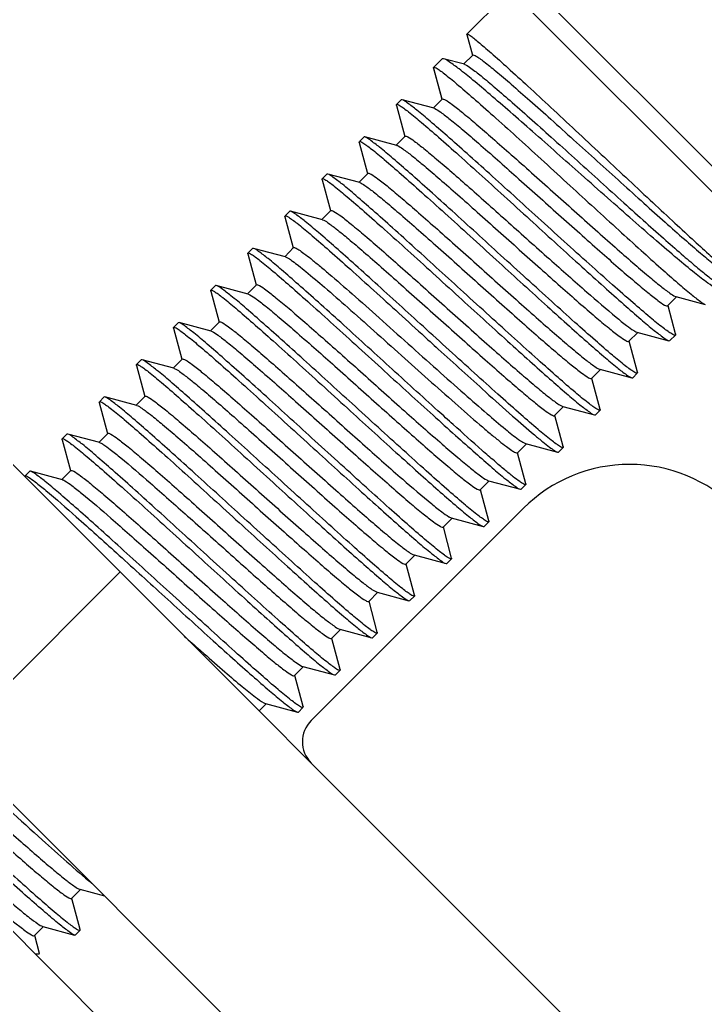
# Model space of a CAD drawing. Extents: x -1396510 to 1250330, y -1892470 to 1623980.
# Drawn here: x -1171435 to -1171326.3, y -50406.8 to -50250.5 of the extents above; entities that cross this region are included whole.
import ezdxf

# ---------------------------------------------------------------- set-up
doc = ezdxf.new("R2010")
doc.units = 0
doc.header["$LTSCALE"] = 1000
doc.header["$MEASUREMENT"] = 0

msp = doc.modelspace()

# ---------------------------------------------------------------- linework, layer by layer
at = {"linetype": 'Continuous'}
for p, q in [((-1171388.81, -50442.4), (-1172860.36, -48970.85)), ((-1171311.02, -50287.96), (-1171358.89, -50240.09)), ((-1171364.1, -50252.79), (-1171357.17, -50245.85)), ((-1171357.17, -50245.85), (-1171316.78, -50286.24)), ((-1171364.11, -50252.87), (-1171364.1, -50252.79)), ((-1171364.11, -50252.87), (-1171363.24, -50256.12)), ((-1171369.38, -50258.06), (-1171368.02, -50256.7)), ((-1171367.81, -50256.69), (-1171368.02, -50256.7)), ((-1171364.5, -50257.57), (-1171367.81, -50256.69)), ((-1171363.19, -50256.11), (-1171364.62, -50257.54)), ((-1171369.4, -50258.1), (-1171369.38, -50258.06)), ((-1171369.39, -50258.2), (-1171369.4, -50258.1)), ((-1171368.04, -50263.13), (-1171369.4, -50258.1)), ((-1171369.39, -50258.2), (-1171368.07, -50263.11)), ((-1171364.5, -50257.57), (-1171364.42, -50257.6)), ((-1171375.27, -50263.95), (-1171374.53, -50263.21)), ((-1171374.39, -50263.2), (-1171374.53, -50263.21)), ((-1171369.32, -50264.55), (-1171374.39, -50263.2)), ((-1171368.02, -50263.09), (-1171369.44, -50264.52)), ((-1171375.28, -50264.09), (-1171375.27, -50263.95)), ((-1171375.28, -50264.09), (-1171373.96, -50269)), ((-1171369.32, -50264.55), (-1171369.19, -50264.6)), ((-1171381.16, -50269.84), (-1171380.42, -50269.1)), ((-1171380.28, -50269.09), (-1171380.42, -50269.1)), ((-1171375.21, -50270.44), (-1171380.28, -50269.09)), ((-1171373.91, -50268.98), (-1171375.33, -50270.41)), ((-1171381.17, -50269.98), (-1171381.16, -50269.84)), ((-1171381.17, -50269.98), (-1171379.85, -50274.89)), ((-1171375.21, -50270.44), (-1171375.13, -50270.47)), ((-1171387.06, -50275.87), (-1171387.05, -50275.73)), ((-1171387.06, -50275.87), (-1171385.74, -50280.78)), ((-1171387.05, -50275.73), (-1171386.31, -50274.99)), ((-1171386.17, -50274.98), (-1171386.31, -50274.99)), ((-1171381.1, -50276.33), (-1171386.17, -50274.98)), ((-1171379.8, -50274.87), (-1171381.22, -50276.3)), ((-1171392.95, -50281.76), (-1171392.94, -50281.62)), ((-1171392.95, -50281.76), (-1171391.63, -50286.67)), ((-1171392.94, -50281.62), (-1171392.2, -50280.88)), ((-1171392.06, -50280.87), (-1171392.2, -50280.88)), ((-1171386.99, -50282.22), (-1171392.06, -50280.87)), ((-1171385.69, -50280.76), (-1171387.11, -50282.19)), ((-1171398.83, -50287.51), (-1171398.09, -50286.77)), ((-1171397.95, -50286.76), (-1171398.09, -50286.77)), ((-1171392.88, -50288.11), (-1171397.95, -50286.76)), ((-1171391.58, -50286.65), (-1171393, -50288.08)), ((-1171469.58, -50287.58), (-1171268.18, -50488.98)), ((-1171398.84, -50287.65), (-1171398.83, -50287.51)), ((-1171398.84, -50287.65), (-1171397.52, -50292.56)), ((-1171404.72, -50293.4), (-1171403.98, -50292.66)), ((-1171403.84, -50292.65), (-1171403.98, -50292.66)), ((-1171398.77, -50294), (-1171403.84, -50292.65)), ((-1171397.47, -50292.54), (-1171398.89, -50293.97)), ((-1171404.73, -50293.54), (-1171404.72, -50293.4)), ((-1171404.73, -50293.54), (-1171403.41, -50298.45)), ((-1171332.28, -50295.87), (-1171330.85, -50294.44)), ((-1171331.05, -50294.38), (-1171330.97, -50294.41)), ((-1171330.97, -50294.41), (-1171326.31, -50295.66)), ((-1171331.03, -50300.33), (-1171332.22, -50295.86)), ((-1171410.62, -50299.43), (-1171410.61, -50299.29)), ((-1171410.62, -50299.43), (-1171409.3, -50304.34)), ((-1171410.61, -50299.29), (-1171409.87, -50298.55)), ((-1171409.73, -50298.54), (-1171409.87, -50298.55)), ((-1171404.66, -50299.89), (-1171409.73, -50298.54)), ((-1171403.35, -50298.43), (-1171404.78, -50299.86)), ((-1171404.66, -50299.89), (-1171404.51, -50299.95)), ((-1171338.44, -50301.5), (-1171337.01, -50300.08)), ((-1171337.14, -50300.04), (-1171332.07, -50301.4)), ((-1171331.93, -50301.39), (-1171331.05, -50300.5)), ((-1171331.03, -50300.33), (-1171331.05, -50300.5)), ((-1171337.08, -50306.41), (-1171338.39, -50301.49)), ((-1171332.07, -50301.4), (-1171331.93, -50301.39)), ((-1171416.51, -50305.32), (-1171416.5, -50305.18)), ((-1171416.51, -50305.32), (-1171415.19, -50310.23)), ((-1171416.5, -50305.18), (-1171415.76, -50304.44)), ((-1171415.62, -50304.43), (-1171415.76, -50304.44)), ((-1171410.55, -50305.78), (-1171415.62, -50304.43)), ((-1171409.24, -50304.32), (-1171410.67, -50305.75)), ((-1171410.55, -50305.78), (-1171410.5, -50305.8)), ((-1171344.33, -50307.39), (-1171342.9, -50305.97)), ((-1171343.03, -50305.93), (-1171337.96, -50307.29)), ((-1171337.96, -50307.29), (-1171337.82, -50307.28)), ((-1171337.82, -50307.28), (-1171337.09, -50306.55)), ((-1171337.08, -50306.41), (-1171337.09, -50306.55)), ((-1171342.97, -50312.3), (-1171344.28, -50307.38)), ((-1171422.38, -50311.07), (-1171421.65, -50310.33)), ((-1171421.51, -50310.32), (-1171421.65, -50310.33)), ((-1171416.44, -50311.67), (-1171421.51, -50310.32)), ((-1171415.13, -50310.21), (-1171416.56, -50311.64)), ((-1171422.39, -50311.21), (-1171422.38, -50311.07)), ((-1171422.39, -50311.21), (-1171421.08, -50316.12)), ((-1171350.22, -50313.28), (-1171348.79, -50311.86)), ((-1171348.92, -50311.82), (-1171343.85, -50313.18)), ((-1171348.86, -50318.19), (-1171350.17, -50313.27)), ((-1171343.85, -50313.18), (-1171343.71, -50313.17)), ((-1171343.71, -50313.17), (-1171342.98, -50312.44)), ((-1171342.97, -50312.3), (-1171342.98, -50312.44)), ((-1171328.2, -50482.81), (-1171496.51, -50314.51)), ((-1171428.27, -50316.96), (-1171427.54, -50316.22)), ((-1171427.4, -50316.21), (-1171427.54, -50316.22)), ((-1171422.33, -50317.56), (-1171427.4, -50316.21)), ((-1171421.02, -50316.1), (-1171422.45, -50317.53)), ((-1171428.28, -50317.1), (-1171428.27, -50316.96)), ((-1171428.28, -50317.1), (-1171426.97, -50322.01)), ((-1171356.11, -50319.17), (-1171354.68, -50317.75)), ((-1171354.8, -50317.71), (-1171349.74, -50319.07)), ((-1171348.86, -50318.19), (-1171348.87, -50318.33)), ((-1171354.75, -50324.08), (-1171356.06, -50319.16)), ((-1171349.74, -50319.07), (-1171349.6, -50319.06)), ((-1171349.6, -50319.06), (-1171348.87, -50318.33)), ((-1171434.18, -50322.86), (-1171434.16, -50322.85)), ((-1171434.16, -50322.85), (-1171433.43, -50322.11)), ((-1171434.16, -50322.85), (-1171434.15, -50322.84)), ((-1171433.29, -50322.1), (-1171433.43, -50322.11)), ((-1171428.22, -50323.45), (-1171433.29, -50322.1)), ((-1171426.91, -50321.99), (-1171428.34, -50323.42)), ((-1171362, -50325.06), (-1171360.57, -50323.64)), ((-1171360.69, -50323.6), (-1171355.63, -50324.96)), ((-1171355.49, -50324.95), (-1171354.76, -50324.22)), ((-1171354.75, -50324.08), (-1171354.76, -50324.22)), ((-1171360.64, -50329.97), (-1171361.95, -50325.05)), ((-1171355.63, -50324.96), (-1171355.49, -50324.95)), ((-1171355.14, -50327.98), (-1171388.8, -50361.64)), ((-1171367.89, -50330.95), (-1171366.46, -50329.53)), ((-1171366.58, -50329.49), (-1171361.52, -50330.85)), ((-1171361.38, -50330.84), (-1171360.65, -50330.11)), ((-1171360.64, -50329.97), (-1171360.65, -50330.11)), ((-1171366.53, -50335.86), (-1171367.84, -50330.94)), ((-1171361.52, -50330.85), (-1171361.38, -50330.84)), ((-1171373.78, -50336.84), (-1171372.35, -50335.41)), ((-1171372.47, -50335.38), (-1171367.41, -50336.74)), ((-1171372.42, -50341.75), (-1171373.73, -50336.83)), ((-1171367.41, -50336.74), (-1171367.27, -50336.73)), ((-1171367.27, -50336.73), (-1171366.54, -50336)), ((-1171366.53, -50335.86), (-1171366.54, -50336)), ((-1171446.02, -50364.99), (-1171419.1, -50338.07)), ((-1171379.67, -50342.73), (-1171378.24, -50341.3)), ((-1171378.36, -50341.27), (-1171373.3, -50342.63)), ((-1171378.31, -50347.64), (-1171379.62, -50342.72)), ((-1171373.3, -50342.63), (-1171373.16, -50342.62)), ((-1171373.16, -50342.62), (-1171372.43, -50341.89)), ((-1171372.42, -50341.75), (-1171372.43, -50341.89)), ((-1171385.56, -50348.62), (-1171384.13, -50347.19)), ((-1171384.32, -50347.14), (-1171384.25, -50347.16)), ((-1171384.25, -50347.16), (-1171379.19, -50348.52)), ((-1171379.05, -50348.51), (-1171378.32, -50347.78)), ((-1171378.31, -50347.64), (-1171378.32, -50347.78)), ((-1171384.2, -50353.53), (-1171385.51, -50348.61)), ((-1171379.19, -50348.52), (-1171379.05, -50348.51)), ((-1171406.4, -50350.49), (-1171405.78, -50351.03)), ((-1171391.45, -50354.51), (-1171390.02, -50353.08)), ((-1171390.31, -50352.99), (-1171390.14, -50353.05)), ((-1171390.14, -50353.05), (-1171385.08, -50354.41)), ((-1171384.94, -50354.4), (-1171384.21, -50353.67)), ((-1171384.2, -50353.53), (-1171384.21, -50353.67)), ((-1171390.09, -50359.42), (-1171391.4, -50354.5)), ((-1171385.08, -50354.41), (-1171384.94, -50354.4)), ((-1171397.05, -50360.11), (-1171395.91, -50358.97)), ((-1171396.03, -50358.94), (-1171390.97, -50360.3)), ((-1171390.97, -50360.3), (-1171390.83, -50360.29)), ((-1171390.83, -50360.29), (-1171390.1, -50359.56)), ((-1171390.09, -50359.42), (-1171390.1, -50359.56)), ((-1171426.79, -50389.85), (-1171425.36, -50388.42)), ((-1171425.48, -50388.39), (-1171421.58, -50389.44)), ((-1171425.43, -50394.75), (-1171426.74, -50389.84)), ((-1171432.68, -50395.74), (-1171431.25, -50394.31)), ((-1171431.37, -50394.28), (-1171426.31, -50395.64)), ((-1171425.44, -50394.89), (-1171425.43, -50394.75)), ((-1171431.87, -50398.58), (-1171432.63, -50395.73)), ((-1171426.17, -50395.63), (-1171425.44, -50394.89)), ((-1171432.56, -50398.65), (-1171431.9, -50398.65)), ((-1171431.87, -50398.58), (-1171431.9, -50398.65))]:
    msp.add_line(p, q, dxfattribs=at)
for centre, radius, start, end in [((-1171338.31, -50344.81), 23.8, 44.9999, 135.0001), ((-1170756.49, -49615.81), 980.88, 228.30705, 228.50346), ((-1171385.43, -50365), 4.76, 135.0001, 224.9999)]:
    msp.add_arc(centre, radius, start, end, dxfattribs=at)
for points, knots in [([(-1171364.1, -50252.79), (-1171364.06, -50252.75), (-1171363.83, -50252.86), (-1171363.51, -50253.06), (-1171362.94, -50253.5), (-1171362.22, -50254.09), (-1171361.3, -50254.87), (-1171359.74, -50256.22), (-1171357.43, -50258.3), (-1171354.27, -50261.19), (-1171350.69, -50264.51), (-1171346.82, -50268.11), (-1171344.16, -50270.6), (-1171342.8, -50271.87)], [0, 0, 0, 0, 0.005975, 0.020757, 0.044787, 0.077931, 0.119904, 0.170322, 0.294497, 0.445723, 0.618225, 0.805372, 1, 1, 1, 1]), ([(-1171345.99, -50275.06), (-1171348.56, -50272.78), (-1171352.3, -50269.46), (-1171357.11, -50265.23), (-1171360.26, -50262.5), (-1171362.95, -50260.23), (-1171365.1, -50258.47), (-1171366.64, -50257.35), (-1171367.48, -50256.78), (-1171367.81, -50256.69)], [0, 0, 0, 0, 0.36061, 0.525686, 0.673058, 0.797798, 0.895751, 0.96375, 1, 1, 1, 1]), ([(-1171363.19, -50256.11), (-1171363.14, -50256.06), (-1171362.91, -50256.12), (-1171362.59, -50256.31), (-1171362.04, -50256.66), (-1171361.01, -50257.44), (-1171359.32, -50258.81), (-1171356.89, -50260.89), (-1171353.98, -50263.44), (-1171350.69, -50266.38), (-1171347.13, -50269.59), (-1171343.43, -50272.93), (-1171339.72, -50276.29), (-1171336.13, -50279.53), (-1171332.79, -50282.52), (-1171329.79, -50285.18), (-1171327.25, -50287.37), (-1171325.24, -50289.07), (-1171323.83, -50290.13), (-1171323.07, -50290.68), (-1171322.78, -50290.76)], [0, 0, 0, 0, 0.003408, 0.010859, 0.022746, 0.039043, 0.084265, 0.144846, 0.218467, 0.302327, 0.393271, 0.487922, 0.582812, 0.674511, 0.759756, 0.835562, 0.899325, 0.948916, 0.982758, 1, 1, 1, 1]), ([(-1171369.38, -50258.06), (-1171369.33, -50258.01), (-1171369.08, -50258.09), (-1171368.74, -50258.3), (-1171368.15, -50258.7), (-1171367.03, -50259.57), (-1171365.19, -50261.11), (-1171362.54, -50263.41), (-1171359.34, -50266.26), (-1171355.72, -50269.53), (-1171351.81, -50273.1), (-1171349.12, -50275.56), (-1171347.75, -50276.82)], [0, 0, 0, 0, 0.006592, 0.021615, 0.045765, 0.07897, 0.171361, 0.295434, 0.446486, 0.618762, 0.805651, 1, 1, 1, 1]), ([(-1171364.42, -50257.6), (-1171364.07, -50257.73), (-1171363.21, -50258.36), (-1171361.63, -50259.58), (-1171359.46, -50261.42), (-1171356.77, -50263.76), (-1171353.65, -50266.52), (-1171348.98, -50270.71), (-1171344.14, -50275.09), (-1171339.3, -50279.48), (-1171335.85, -50282.58), (-1171332.7, -50285.38), (-1171329.94, -50287.8), (-1171327.68, -50289.73), (-1171326.11, -50291.01), (-1171325.15, -50291.72), (-1171324.65, -50292.05), (-1171324.36, -50292.21), (-1171324.14, -50292.26), (-1171324.1, -50292.23)], [0, 0, 0, 0, 0.020955, 0.059103, 0.113123, 0.180989, 0.260159, 0.347694, 0.534881, 0.627806, 0.715891, 0.796084, 0.865657, 0.922292, 0.964169, 0.979163, 0.990063, 0.996877, 1, 1, 1, 1]), ([(-1171352.83, -50281.9), (-1171355.4, -50279.57), (-1171359.14, -50276.17), (-1171363.95, -50271.85), (-1171367.07, -50269.07), (-1171369.73, -50266.77), (-1171371.83, -50264.98), (-1171373.3, -50263.88), (-1171374.08, -50263.29), (-1171374.39, -50263.2)], [0, 0, 0, 0, 0.364383, 0.530802, 0.678899, 0.80359, 0.900608, 0.966703, 1, 1, 1, 1]), ([(-1171368.02, -50263.09), (-1171367.98, -50263.05), (-1171367.77, -50263.09), (-1171367.27, -50263.36), (-1171366.22, -50264.1), (-1171364.61, -50265.38), (-1171362.47, -50267.18), (-1171359.9, -50269.41), (-1171356.97, -50271.98), (-1171353.79, -50274.82), (-1171349.36, -50278.78), (-1171344.96, -50282.73), (-1171340.73, -50286.48), (-1171337.94, -50288.94), (-1171335.52, -50291), (-1171333.57, -50292.63), (-1171332.15, -50293.71), (-1171331.37, -50294.26), (-1171331.05, -50294.38)], [0, 0, 0, 0, 0.003423, 0.010579, 0.037456, 0.080663, 0.138775, 0.209755, 0.291087, 0.37988, 0.472977, 0.658847, 0.745051, 0.822663, 0.888974, 0.9417, 0.979072, 1, 1, 1, 1]), ([(-1171375.27, -50263.95), (-1171375.22, -50263.9), (-1171374.97, -50263.98), (-1171374.63, -50264.19), (-1171374.04, -50264.59), (-1171372.91, -50265.46), (-1171371.07, -50266.99), (-1171368.42, -50269.29), (-1171365.22, -50272.13), (-1171361.59, -50275.4), (-1171357.67, -50278.96), (-1171354.97, -50281.42), (-1171353.6, -50282.67)], [0, 0, 0, 0, 0.006599, 0.021626, 0.045783, 0.07899, 0.17139, 0.295472, 0.446527, 0.618792, 0.805664, 1, 1, 1, 1]), ([(-1171369.19, -50264.6), (-1171368.86, -50264.74), (-1171368.04, -50265.32), (-1171366.57, -50266.45), (-1171364.58, -50268.11), (-1171361.07, -50271.12), (-1171356.02, -50275.61), (-1171350.69, -50280.39), (-1171346.28, -50284.33), (-1171343.13, -50287.13), (-1171340.24, -50289.68), (-1171337.71, -50291.87), (-1171335.61, -50293.63), (-1171334.04, -50294.89), (-1171333.01, -50295.61), (-1171332.52, -50295.88), (-1171332.31, -50295.91), (-1171332.28, -50295.87)], [0, 0, 0, 0, 0.022337, 0.061116, 0.115132, 0.182525, 0.347585, 0.533263, 0.62576, 0.713694, 0.794001, 0.863897, 0.920985, 0.963343, 0.989649, 0.996648, 1, 1, 1, 1]), ([(-1171381.16, -50269.84), (-1171381.11, -50269.79), (-1171380.86, -50269.87), (-1171380.52, -50270.08), (-1171379.93, -50270.48), (-1171378.8, -50271.35), (-1171376.96, -50272.88), (-1171374.31, -50275.18), (-1171371.11, -50278.02), (-1171367.48, -50281.29), (-1171363.56, -50284.85), (-1171360.86, -50287.31), (-1171359.49, -50288.56)], [0, 0, 0, 0, 0.006599, 0.021626, 0.045783, 0.07899, 0.171387, 0.295463, 0.446517, 0.618788, 0.805663, 1, 1, 1, 1]), ([(-1171358.76, -50287.83), (-1171361.32, -50285.49), (-1171365.05, -50282.08), (-1171369.86, -50277.75), (-1171372.98, -50274.97), (-1171375.63, -50272.66), (-1171377.72, -50270.88), (-1171379.2, -50269.77), (-1171379.98, -50269.18), (-1171380.28, -50269.09)], [0, 0, 0, 0, 0.364458, 0.5309, 0.679013, 0.803707, 0.900705, 0.96676, 1, 1, 1, 1]), ([(-1171373.91, -50268.98), (-1171373.87, -50268.95), (-1171373.68, -50268.97), (-1171373.21, -50269.22), (-1171372.24, -50269.89), (-1171370.75, -50271.07), (-1171368.76, -50272.73), (-1171366.37, -50274.79), (-1171363.63, -50277.19), (-1171360.64, -50279.85), (-1171356.41, -50283.63), (-1171351.23, -50288.28), (-1171345.56, -50293.31), (-1171341.49, -50296.84), (-1171338.99, -50298.85), (-1171338.04, -50299.55), (-1171337.64, -50299.79)], [0, 0, 0, 0, 0.003276, 0.010003, 0.035189, 0.075723, 0.130391, 0.197437, 0.274674, 0.359569, 0.449334, 0.631602, 0.797703, 0.926003, 0.970542, 1, 1, 1, 1]), ([(-1171375.13, -50270.47), (-1171374.82, -50270.59), (-1171374.04, -50271.14), (-1171372.62, -50272.21), (-1171370.68, -50273.83), (-1171368.27, -50275.89), (-1171365.48, -50278.33), (-1171361.28, -50282.06), (-1171356.91, -50285.98), (-1171352.51, -50289.91), (-1171349.36, -50292.72), (-1171346.47, -50295.27), (-1171343.92, -50297.47), (-1171341.81, -50299.24), (-1171340.22, -50300.51), (-1171339.18, -50301.24), (-1171338.68, -50301.51), (-1171338.48, -50301.54), (-1171338.44, -50301.5)], [0, 0, 0, 0, 0.020991, 0.058538, 0.11151, 0.178089, 0.255944, 0.342332, 0.528306, 0.621317, 0.709946, 0.791063, 0.861805, 0.919689, 0.962708, 0.989461, 0.996585, 1, 1, 1, 1]), ([(-1171342.8, -50271.87), (-1171340.22, -50274.28), (-1171336.47, -50277.79), (-1171331.67, -50282.26), (-1171328.58, -50285.12), (-1171325.98, -50287.48), (-1171324.16, -50289.1), (-1171323.01, -50290.08), (-1171322.41, -50290.57), (-1171321.98, -50290.88), (-1171321.75, -50291.04), (-1171321.66, -50291.06)], [0, 0, 0, 0, 0.370672, 0.539326, 0.688624, 0.813221, 0.908664, 0.94435, 0.971581, 0.990141, 1, 1, 1, 1]), ([(-1171387.05, -50275.73), (-1171387, -50275.68), (-1171386.75, -50275.76), (-1171386.41, -50275.97), (-1171385.82, -50276.37), (-1171384.69, -50277.24), (-1171382.85, -50278.77), (-1171380.2, -50281.07), (-1171377, -50283.91), (-1171373.37, -50287.18), (-1171369.45, -50290.74), (-1171366.75, -50293.2), (-1171365.38, -50294.45)], [0, 0, 0, 0, 0.006599, 0.021625, 0.045781, 0.078987, 0.171384, 0.295462, 0.446514, 0.618783, 0.805661, 1, 1, 1, 1]), ([(-1171364.65, -50293.72), (-1171367.21, -50291.38), (-1171370.94, -50287.97), (-1171375.75, -50283.64), (-1171378.87, -50280.86), (-1171381.52, -50278.55), (-1171383.61, -50276.76), (-1171385.09, -50275.66), (-1171385.87, -50275.07), (-1171386.17, -50274.98)], [0, 0, 0, 0, 0.364461, 0.530908, 0.679021, 0.80371, 0.900704, 0.966759, 1, 1, 1, 1]), ([(-1171379.8, -50274.87), (-1171379.76, -50274.83), (-1171379.55, -50274.87), (-1171379.04, -50275.14), (-1171377.99, -50275.89), (-1171376.37, -50277.18), (-1171374.22, -50278.98), (-1171371.64, -50281.22), (-1171368.7, -50283.81), (-1171365.51, -50286.65), (-1171361.07, -50290.63), (-1171356.67, -50294.57), (-1171352.45, -50298.31), (-1171349.68, -50300.74), (-1171347.3, -50302.76), (-1171345.41, -50304.34), (-1171344.05, -50305.34), (-1171343.32, -50305.85), (-1171343.03, -50305.93)], [0, 0, 0, 0, 0.003453, 0.010691, 0.037881, 0.081592, 0.14037, 0.212138, 0.294327, 0.383985, 0.477885, 0.664851, 0.751185, 0.82854, 0.894141, 0.945651, 0.981282, 1, 1, 1, 1]), ([(-1171323.85, -50293.31), (-1171323.91, -50293.36), (-1171324.17, -50293.34), (-1171324.84, -50293), (-1171326.18, -50292.09), (-1171328.24, -50290.48), (-1171330.96, -50288.22), (-1171334.21, -50285.44), (-1171337.89, -50282.22), (-1171341.87, -50278.72), (-1171344.6, -50276.29), (-1171345.99, -50275.06)], [0, 0, 0, 0, 0.00776, 0.023279, 0.080973, 0.173371, 0.297247, 0.447964, 0.619802, 0.806185, 1, 1, 1, 1]), ([(-1171381.1, -50276.33), (-1171380.81, -50276.41), (-1171380.08, -50276.93), (-1171378.72, -50277.93), (-1171376.83, -50279.5), (-1171374.45, -50281.53), (-1171371.68, -50283.95), (-1171367.46, -50287.69), (-1171363.06, -50291.64), (-1171358.62, -50295.61), (-1171355.43, -50298.45), (-1171352.49, -50301.04), (-1171349.91, -50303.28), (-1171347.75, -50305.09), (-1171346.14, -50306.38), (-1171345.08, -50307.12), (-1171344.58, -50307.4), (-1171344.37, -50307.43), (-1171344.33, -50307.39)], [0, 0, 0, 0, 0.01868, 0.054278, 0.105765, 0.171349, 0.248696, 0.335028, 0.522011, 0.615926, 0.705601, 0.787809, 0.859594, 0.918387, 0.96211, 0.989307, 0.996546, 1, 1, 1, 1]), ([(-1171347.75, -50276.82), (-1171345.18, -50279.17), (-1171341.43, -50282.6), (-1171336.63, -50286.97), (-1171333.51, -50289.77), (-1171330.87, -50292.09), (-1171328.8, -50293.88), (-1171327.35, -50294.99), (-1171326.6, -50295.58), (-1171326.31, -50295.66)], [0, 0, 0, 0, 0.366158, 0.533208, 0.681646, 0.806314, 0.902893, 0.968094, 1, 1, 1, 1]), ([(-1171385.69, -50280.76), (-1171385.65, -50280.72), (-1171385.44, -50280.76), (-1171384.93, -50281.03), (-1171383.88, -50281.78), (-1171382.26, -50283.07), (-1171380.11, -50284.87), (-1171377.53, -50287.11), (-1171374.59, -50289.7), (-1171371.4, -50292.54), (-1171366.96, -50296.52), (-1171362.56, -50300.46), (-1171358.34, -50304.2), (-1171355.57, -50306.63), (-1171353.19, -50308.65), (-1171351.3, -50310.23), (-1171349.94, -50311.23), (-1171349.21, -50311.74), (-1171348.92, -50311.82)], [0, 0, 0, 0, 0.003454, 0.01069, 0.03788, 0.081592, 0.14037, 0.212137, 0.294327, 0.383985, 0.477885, 0.664852, 0.751185, 0.82854, 0.894141, 0.945652, 0.981282, 1, 1, 1, 1]), ([(-1171392.94, -50281.62), (-1171392.89, -50281.57), (-1171392.64, -50281.65), (-1171392.3, -50281.86), (-1171391.71, -50282.26), (-1171390.58, -50283.13), (-1171388.74, -50284.66), (-1171386.09, -50286.96), (-1171382.89, -50289.8), (-1171379.26, -50293.07), (-1171375.34, -50296.63), (-1171372.64, -50299.09), (-1171371.27, -50300.34)], [0, 0, 0, 0, 0.006599, 0.021626, 0.045784, 0.078991, 0.17139, 0.295471, 0.446526, 0.618793, 0.805664, 1, 1, 1, 1]), ([(-1171370.53, -50299.61), (-1171373.1, -50297.27), (-1171376.83, -50293.86), (-1171381.64, -50289.53), (-1171384.76, -50286.75), (-1171387.41, -50284.44), (-1171389.5, -50282.65), (-1171390.98, -50281.55), (-1171391.76, -50280.96), (-1171392.06, -50280.87)], [0, 0, 0, 0, 0.364466, 0.530912, 0.679022, 0.803712, 0.900708, 0.966761, 1, 1, 1, 1]), ([(-1171386.99, -50282.22), (-1171386.7, -50282.3), (-1171385.97, -50282.82), (-1171384.61, -50283.82), (-1171382.72, -50285.39), (-1171380.34, -50287.42), (-1171377.57, -50289.84), (-1171373.35, -50293.58), (-1171368.95, -50297.53), (-1171364.51, -50301.5), (-1171361.32, -50304.34), (-1171358.38, -50306.93), (-1171355.8, -50309.17), (-1171353.64, -50310.98), (-1171352.03, -50312.27), (-1171350.97, -50313.01), (-1171350.47, -50313.29), (-1171350.26, -50313.32), (-1171350.22, -50313.28)], [0, 0, 0, 0, 0.01868, 0.054279, 0.105765, 0.171349, 0.248696, 0.335028, 0.522011, 0.615925, 0.705601, 0.787808, 0.859593, 0.918386, 0.962109, 0.989307, 0.996546, 1, 1, 1, 1]), ([(-1171331.05, -50300.5), (-1171331.09, -50300.55), (-1171331.35, -50300.49), (-1171331.7, -50300.28), (-1171332.3, -50299.89), (-1171333.44, -50299.04), (-1171335.3, -50297.52), (-1171337.96, -50295.23), (-1171341.18, -50292.4), (-1171344.82, -50289.15), (-1171348.75, -50285.6), (-1171351.45, -50283.15), (-1171352.83, -50281.9)], [0, 0, 0, 0, 0.006918, 0.022071, 0.046289, 0.079523, 0.171915, 0.295933, 0.446891, 0.619047, 0.805796, 1, 1, 1, 1]), ([(-1171353.6, -50282.67), (-1171351.04, -50285.01), (-1171347.3, -50288.41), (-1171342.5, -50292.74), (-1171339.38, -50295.52), (-1171336.73, -50297.83), (-1171334.64, -50299.62), (-1171333.16, -50300.73), (-1171332.38, -50301.32), (-1171332.07, -50301.4)], [0, 0, 0, 0, 0.36438, 0.530794, 0.678893, 0.803589, 0.900608, 0.966702, 1, 1, 1, 1]), ([(-1171376.42, -50305.49), (-1171378.99, -50303.16), (-1171382.72, -50299.75), (-1171387.52, -50295.42), (-1171390.65, -50292.64), (-1171393.3, -50290.33), (-1171395.39, -50288.54), (-1171396.87, -50287.44), (-1171397.65, -50286.84), (-1171397.95, -50286.76)], [0, 0, 0, 0, 0.364457, 0.5309, 0.679014, 0.803707, 0.900705, 0.966759, 1, 1, 1, 1]), ([(-1171391.58, -50286.65), (-1171391.51, -50286.59), (-1171391.16, -50286.73), (-1171390.68, -50287.02), (-1171389.83, -50287.63), (-1171388.78, -50288.46), (-1171387.45, -50289.54), (-1171385.25, -50291.4), (-1171382.08, -50294.17), (-1171377.91, -50297.88), (-1171373.43, -50301.89), (-1171368.93, -50305.91), (-1171365.95, -50308.56), (-1171364.51, -50309.84)], [0, 0, 0, 0, 0.007395, 0.024841, 0.052899, 0.091256, 0.139324, 0.196326, 0.333257, 0.493011, 0.665004, 0.837814, 1, 1, 1, 1]), ([(-1171398.83, -50287.51), (-1171398.78, -50287.46), (-1171398.53, -50287.54), (-1171398.19, -50287.75), (-1171397.6, -50288.15), (-1171396.47, -50289.02), (-1171394.63, -50290.55), (-1171391.98, -50292.85), (-1171388.78, -50295.69), (-1171385.15, -50298.96), (-1171381.23, -50302.52), (-1171378.53, -50304.98), (-1171377.16, -50306.23)], [0, 0, 0, 0, 0.006598, 0.021625, 0.045781, 0.078988, 0.171384, 0.295459, 0.446511, 0.618782, 0.805661, 1, 1, 1, 1]), ([(-1171392.88, -50288.11), (-1171392.72, -50288.15), (-1171392.33, -50288.38), (-1171391.65, -50288.85), (-1171390.71, -50289.56), (-1171389.01, -50290.93), (-1171386.41, -50293.14), (-1171382.84, -50296.28), (-1171378.78, -50299.89), (-1171373.12, -50304.96), (-1171368.83, -50308.8), (-1171365.98, -50311.31)], [0, 0, 0, 0, 0.013818, 0.037342, 0.070418, 0.112612, 0.221771, 0.358329, 0.51407, 0.679595, 1, 1, 1, 1]), ([(-1171359.49, -50288.56), (-1171356.93, -50290.9), (-1171353.19, -50294.3), (-1171348.39, -50298.63), (-1171345.27, -50301.41), (-1171342.62, -50303.72), (-1171340.53, -50305.51), (-1171339.05, -50306.62), (-1171338.27, -50307.21), (-1171337.96, -50307.29)], [0, 0, 0, 0, 0.364388, 0.530807, 0.678903, 0.803593, 0.90061, 0.966703, 1, 1, 1, 1]), ([(-1171337.09, -50306.55), (-1171337.13, -50306.59), (-1171337.38, -50306.51), (-1171337.72, -50306.31), (-1171338.31, -50305.9), (-1171339.44, -50305.04), (-1171341.29, -50303.51), (-1171343.94, -50301.2), (-1171347.14, -50298.36), (-1171350.77, -50295.09), (-1171354.69, -50291.53), (-1171357.38, -50289.08), (-1171358.76, -50287.83)], [0, 0, 0, 0, 0.006599, 0.021626, 0.045783, 0.07899, 0.17139, 0.295472, 0.446527, 0.618792, 0.805664, 1, 1, 1, 1]), ([(-1171382.31, -50311.38), (-1171384.88, -50309.05), (-1171388.61, -50305.64), (-1171393.41, -50301.31), (-1171396.54, -50298.53), (-1171399.19, -50296.22), (-1171401.28, -50294.43), (-1171402.76, -50293.33), (-1171403.53, -50292.73), (-1171403.84, -50292.65)], [0, 0, 0, 0, 0.364465, 0.530912, 0.679024, 0.803711, 0.900705, 0.96676, 1, 1, 1, 1]), ([(-1171397.47, -50292.54), (-1171397.43, -50292.5), (-1171397.23, -50292.53), (-1171396.75, -50292.79), (-1171395.74, -50293.49), (-1171394.2, -50294.72), (-1171392.15, -50296.44), (-1171389.68, -50298.57), (-1171386.86, -50301.05), (-1171383.78, -50303.79), (-1171379.46, -50307.65), (-1171374.22, -50312.35), (-1171369.22, -50316.78), (-1171365.72, -50319.8), (-1171363.7, -50321.49), (-1171362.17, -50322.69), (-1171361.31, -50323.31), (-1171360.95, -50323.49)], [0, 0, 0, 0, 0.003347, 0.010273, 0.036252, 0.078044, 0.134342, 0.203263, 0.282469, 0.369263, 0.460682, 0.644854, 0.810039, 0.878342, 0.933909, 0.974886, 1, 1, 1, 1]), ([(-1171404.72, -50293.4), (-1171404.67, -50293.35), (-1171404.42, -50293.43), (-1171404.08, -50293.64), (-1171403.49, -50294.04), (-1171402.36, -50294.91), (-1171400.52, -50296.44), (-1171397.87, -50298.74), (-1171394.67, -50301.58), (-1171391.04, -50304.85), (-1171387.12, -50308.41), (-1171384.42, -50310.87), (-1171383.05, -50312.12)], [0, 0, 0, 0, 0.006599, 0.021625, 0.045782, 0.078988, 0.171386, 0.295466, 0.446519, 0.618787, 0.805663, 1, 1, 1, 1]), ([(-1171398.5, -50294.12), (-1171398.14, -50294.31), (-1171397.27, -50294.94), (-1171395.73, -50296.14), (-1171393.7, -50297.84), (-1171390.2, -50300.86), (-1171385.21, -50305.29), (-1171379.96, -50309.99), (-1171375.65, -50313.85), (-1171372.58, -50316.58), (-1171369.77, -50319.05), (-1171367.3, -50321.18), (-1171365.26, -50322.89), (-1171363.72, -50324.12), (-1171362.72, -50324.81), (-1171362.23, -50325.07), (-1171362.04, -50325.1), (-1171362, -50325.06)], [0, 0, 0, 0, 0.025452, 0.066707, 0.122484, 0.190926, 0.356185, 0.540209, 0.631499, 0.718144, 0.797196, 0.865969, 0.922139, 0.963832, 0.989749, 0.996659, 1, 1, 1, 1]), ([(-1171365.38, -50294.45), (-1171362.82, -50296.79), (-1171359.08, -50300.19), (-1171354.28, -50304.52), (-1171351.16, -50307.3), (-1171348.51, -50309.61), (-1171346.42, -50311.4), (-1171344.94, -50312.51), (-1171344.16, -50313.1), (-1171343.85, -50313.18)], [0, 0, 0, 0, 0.36438, 0.530799, 0.678898, 0.803591, 0.900607, 0.966701, 1, 1, 1, 1]), ([(-1171342.98, -50312.44), (-1171343.02, -50312.48), (-1171343.27, -50312.4), (-1171343.61, -50312.2), (-1171344.2, -50311.79), (-1171345.33, -50310.93), (-1171347.18, -50309.4), (-1171349.83, -50307.09), (-1171353.03, -50304.25), (-1171356.65, -50300.98), (-1171360.58, -50297.42), (-1171363.27, -50294.97), (-1171364.65, -50293.72)], [0, 0, 0, 0, 0.006598, 0.021625, 0.045781, 0.078987, 0.171384, 0.295461, 0.446511, 0.618782, 0.805661, 1, 1, 1, 1]), ([(-1171410.61, -50299.29), (-1171410.56, -50299.24), (-1171410.31, -50299.32), (-1171409.97, -50299.53), (-1171409.38, -50299.93), (-1171408.25, -50300.8), (-1171406.41, -50302.33), (-1171403.76, -50304.63), (-1171400.55, -50307.47), (-1171396.93, -50310.74), (-1171393.01, -50314.3), (-1171390.31, -50316.76), (-1171388.94, -50318.01)], [0, 0, 0, 0, 0.006599, 0.021626, 0.045784, 0.078991, 0.171389, 0.295469, 0.446525, 0.618793, 0.805664, 1, 1, 1, 1]), ([(-1171388.2, -50317.27), (-1171390.77, -50314.94), (-1171394.5, -50311.53), (-1171399.3, -50307.2), (-1171402.43, -50304.42), (-1171405.08, -50302.11), (-1171407.17, -50300.32), (-1171408.65, -50299.22), (-1171409.42, -50298.62), (-1171409.73, -50298.54)], [0, 0, 0, 0, 0.364464, 0.530908, 0.67902, 0.803711, 0.900708, 0.966761, 1, 1, 1, 1]), ([(-1171403.35, -50298.43), (-1171403.32, -50298.4), (-1171403.12, -50298.42), (-1171402.65, -50298.67), (-1171401.66, -50299.36), (-1171400.15, -50300.56), (-1171398.14, -50302.24), (-1171395.71, -50304.33), (-1171392.94, -50306.77), (-1171389.91, -50309.46), (-1171385.65, -50313.27), (-1171380.44, -50317.95), (-1171374.77, -50322.97), (-1171370.73, -50326.47), (-1171368.27, -50328.42), (-1171367.36, -50329.09), (-1171366.98, -50329.31)], [0, 0, 0, 0, 0.003305, 0.010114, 0.035629, 0.076684, 0.132028, 0.199852, 0.277906, 0.36359, 0.454044, 0.637108, 0.802836, 0.929298, 0.972356, 1, 1, 1, 1]), ([(-1171404.51, -50299.95), (-1171404.17, -50300.1), (-1171403.35, -50300.68), (-1171401.88, -50301.81), (-1171399.9, -50303.47), (-1171396.43, -50306.45), (-1171391.42, -50310.89), (-1171386.15, -50315.62), (-1171381.79, -50319.52), (-1171378.67, -50322.29), (-1171375.81, -50324.81), (-1171373.3, -50326.98), (-1171371.21, -50328.73), (-1171369.64, -50329.98), (-1171368.62, -50330.7), (-1171368.13, -50330.96), (-1171367.93, -50330.99), (-1171367.89, -50330.95)], [0, 0, 0, 0, 0.022884, 0.062013, 0.116185, 0.183563, 0.348248, 0.533395, 0.625672, 0.713454, 0.793688, 0.863588, 0.920738, 0.96319, 0.989584, 0.996617, 1, 1, 1, 1]), ([(-1171371.27, -50300.34), (-1171370.39, -50301.14), (-1171367.02, -50304.21), (-1171363.65, -50307.28), (-1171361.14, -50309.53)], [0, 0, 0, 0, 0.259954, 1, 1, 1, 1]), ([(-1171348.87, -50318.33), (-1171348.91, -50318.37), (-1171349.16, -50318.29), (-1171349.5, -50318.09), (-1171350.09, -50317.68), (-1171351.22, -50316.82), (-1171353.07, -50315.29), (-1171355.72, -50312.98), (-1171358.92, -50310.14), (-1171362.54, -50306.87), (-1171366.47, -50303.31), (-1171369.16, -50300.86), (-1171370.53, -50299.61)], [0, 0, 0, 0, 0.006599, 0.021626, 0.045785, 0.078992, 0.171389, 0.295467, 0.446521, 0.618792, 0.805664, 1, 1, 1, 1]), ([(-1171337.64, -50299.79), (-1171337.59, -50299.83), (-1171337.43, -50299.92), (-1171337.26, -50300.01), (-1171337.14, -50300.04)], [0, 0, 0, 0, 0.319512, 1, 1, 1, 1]), ([(-1171416.5, -50305.18), (-1171416.45, -50305.13), (-1171416.2, -50305.21), (-1171415.86, -50305.42), (-1171415.27, -50305.82), (-1171414.14, -50306.69), (-1171412.3, -50308.22), (-1171409.65, -50310.52), (-1171406.45, -50313.36), (-1171402.82, -50316.63), (-1171398.9, -50320.19), (-1171396.2, -50322.65), (-1171394.83, -50323.9)], [0, 0, 0, 0, 0.006598, 0.021624, 0.04578, 0.078986, 0.171383, 0.295458, 0.446509, 0.61878, 0.80566, 1, 1, 1, 1]), ([(-1171394.09, -50323.16), (-1171396.66, -50320.83), (-1171400.39, -50317.42), (-1171405.19, -50313.09), (-1171408.32, -50310.31), (-1171410.97, -50308), (-1171413.06, -50306.21), (-1171414.54, -50305.1), (-1171415.31, -50304.51), (-1171415.62, -50304.43)], [0, 0, 0, 0, 0.364457, 0.530902, 0.679016, 0.803708, 0.900705, 0.966759, 1, 1, 1, 1]), ([(-1171409.24, -50304.32), (-1171409.21, -50304.28), (-1171409, -50304.32), (-1171408.49, -50304.59), (-1171407.44, -50305.33), (-1171405.82, -50306.63), (-1171403.67, -50308.43), (-1171401.09, -50310.67), (-1171398.15, -50313.26), (-1171394.96, -50316.1), (-1171390.52, -50320.08), (-1171386.12, -50324.02), (-1171381.9, -50327.76), (-1171379.13, -50330.19), (-1171376.75, -50332.21), (-1171374.86, -50333.79), (-1171373.5, -50334.79), (-1171372.77, -50335.3), (-1171372.47, -50335.38)], [0, 0, 0, 0, 0.003453, 0.010691, 0.037881, 0.081592, 0.14037, 0.212138, 0.294327, 0.383986, 0.477885, 0.664852, 0.751185, 0.82854, 0.894141, 0.945651, 0.981282, 1, 1, 1, 1]), ([(-1171366.29, -50314.69), (-1171367.09, -50313.97), (-1171370.48, -50310.91), (-1171373.85, -50307.84), (-1171376.42, -50305.49)], [0, 0, 0, 0, 0.236086, 1, 1, 1, 1]), ([(-1171410.5, -50305.8), (-1171410.19, -50305.91), (-1171409.43, -50306.44), (-1171408.02, -50307.5), (-1171406.1, -50309.1), (-1171403.7, -50311.15), (-1171400.92, -50313.59), (-1171396.71, -50317.32), (-1171392.33, -50321.25), (-1171387.92, -50325.19), (-1171384.76, -50328.01), (-1171381.85, -50330.57), (-1171379.29, -50332.78), (-1171377.16, -50334.57), (-1171375.57, -50335.84), (-1171374.52, -50336.58), (-1171374.02, -50336.85), (-1171373.82, -50336.88), (-1171373.78, -50336.84)], [0, 0, 0, 0, 0.020278, 0.057228, 0.109744, 0.176019, 0.253719, 0.340091, 0.526376, 0.619664, 0.708615, 0.790066, 0.861128, 0.91929, 0.962525, 0.989414, 0.996573, 1, 1, 1, 1]), ([(-1171377.16, -50306.23), (-1171374.6, -50308.57), (-1171370.86, -50311.97), (-1171366.06, -50316.3), (-1171362.94, -50319.08), (-1171360.29, -50321.39), (-1171358.2, -50323.18), (-1171356.72, -50324.29), (-1171355.94, -50324.88), (-1171355.63, -50324.96)], [0, 0, 0, 0, 0.364389, 0.530809, 0.678905, 0.803593, 0.900609, 0.966703, 1, 1, 1, 1]), ([(-1171399.98, -50329.05), (-1171402.55, -50326.72), (-1171406.28, -50323.31), (-1171411.08, -50318.98), (-1171414.21, -50316.2), (-1171416.86, -50313.89), (-1171418.95, -50312.1), (-1171420.43, -50310.99), (-1171421.2, -50310.4), (-1171421.51, -50310.32)], [0, 0, 0, 0, 0.364467, 0.530915, 0.679025, 0.803711, 0.900707, 0.96676, 1, 1, 1, 1]), ([(-1171415.13, -50310.21), (-1171415.1, -50310.17), (-1171414.89, -50310.21), (-1171414.38, -50310.48), (-1171413.33, -50311.22), (-1171411.71, -50312.52), (-1171409.56, -50314.32), (-1171406.98, -50316.56), (-1171404.04, -50319.15), (-1171400.85, -50321.99), (-1171396.41, -50325.97), (-1171392.01, -50329.91), (-1171387.79, -50333.65), (-1171385.02, -50336.08), (-1171382.64, -50338.1), (-1171380.75, -50339.68), (-1171379.39, -50340.68), (-1171378.65, -50341.19), (-1171378.36, -50341.27)], [0, 0, 0, 0, 0.003453, 0.010691, 0.037881, 0.081592, 0.14037, 0.212138, 0.294327, 0.383985, 0.477885, 0.664851, 0.751185, 0.82854, 0.894141, 0.945652, 0.981282, 1, 1, 1, 1]), ([(-1171364.51, -50309.84), (-1171363.31, -50310.89), (-1171361.16, -50312.78), (-1171358.31, -50315.19), (-1171356.43, -50316.72), (-1171355.35, -50317.45), (-1171354.96, -50317.67), (-1171354.8, -50317.71)], [0, 0, 0, 0, 0.381196, 0.68557, 0.895499, 0.961223, 1, 1, 1, 1]), ([(-1171361.14, -50309.53), (-1171359.72, -50310.82), (-1171357.15, -50313.1), (-1171354.13, -50315.74), (-1171352.16, -50317.38), (-1171351.1, -50318.22), (-1171350.34, -50318.76), (-1171349.91, -50319.03), (-1171349.74, -50319.07)], [0, 0, 0, 0, 0.385949, 0.692398, 0.809823, 0.90093, 0.964477, 1, 1, 1, 1]), ([(-1171422.38, -50311.07), (-1171422.34, -50311.02), (-1171422.09, -50311.1), (-1171421.75, -50311.31), (-1171421.16, -50311.71), (-1171420.03, -50312.58), (-1171418.19, -50314.11), (-1171415.54, -50316.41), (-1171412.33, -50319.25), (-1171408.71, -50322.52), (-1171404.79, -50326.08), (-1171402.09, -50328.54), (-1171400.72, -50329.79)], [0, 0, 0, 0, 0.006599, 0.021626, 0.045782, 0.078989, 0.171389, 0.29547, 0.446524, 0.618789, 0.805663, 1, 1, 1, 1]), ([(-1171416.44, -50311.67), (-1171416.15, -50311.75), (-1171415.42, -50312.27), (-1171414.06, -50313.26), (-1171412.17, -50314.84), (-1171409.79, -50316.86), (-1171407.02, -50319.29), (-1171402.8, -50323.03), (-1171398.4, -50326.98), (-1171393.96, -50330.95), (-1171390.77, -50333.79), (-1171387.83, -50336.38), (-1171385.24, -50338.62), (-1171383.09, -50340.43), (-1171381.48, -50341.72), (-1171380.42, -50342.46), (-1171379.92, -50342.74), (-1171379.71, -50342.77), (-1171379.67, -50342.73)], [0, 0, 0, 0, 0.01868, 0.054279, 0.105765, 0.171349, 0.248696, 0.335028, 0.522011, 0.615926, 0.705601, 0.787809, 0.859594, 0.918386, 0.96211, 0.989307, 0.996546, 1, 1, 1, 1]), ([(-1171360.65, -50330.11), (-1171360.69, -50330.15), (-1171360.94, -50330.07), (-1171361.28, -50329.87), (-1171361.87, -50329.46), (-1171363, -50328.6), (-1171364.84, -50327.07), (-1171367.5, -50324.76), (-1171370.7, -50321.92), (-1171374.32, -50318.65), (-1171378.24, -50315.09), (-1171380.94, -50312.64), (-1171382.31, -50311.38)], [0, 0, 0, 0, 0.006598, 0.021624, 0.04578, 0.078986, 0.171383, 0.295457, 0.446508, 0.618779, 0.805659, 1, 1, 1, 1]), ([(-1171365.98, -50311.31), (-1171364.68, -50312.46), (-1171362.83, -50314.08), (-1171360.5, -50316.06), (-1171359.09, -50317.22), (-1171357.96, -50318.12), (-1171357.06, -50318.77), (-1171356.56, -50319.08), (-1171356.18, -50319.24), (-1171356.11, -50319.17)], [0, 0, 0, 0, 0.409427, 0.580571, 0.725203, 0.84078, 0.925396, 0.977977, 1, 1, 1, 1]), ([(-1171383.05, -50312.12), (-1171380.49, -50314.46), (-1171376.75, -50317.86), (-1171371.95, -50322.19), (-1171368.83, -50324.97), (-1171366.18, -50327.28), (-1171364.09, -50329.07), (-1171362.61, -50330.18), (-1171361.83, -50330.77), (-1171361.52, -50330.85)], [0, 0, 0, 0, 0.364378, 0.530796, 0.678896, 0.80359, 0.900607, 0.966701, 1, 1, 1, 1]), ([(-1171354.76, -50324.22), (-1171354.83, -50324.29), (-1171355.27, -50324.05), (-1171355.84, -50323.69), (-1171356.89, -50322.88), (-1171358.2, -50321.8), (-1171359.86, -50320.39), (-1171362.59, -50318.01), (-1171364.77, -50316.06), (-1171366.29, -50314.69)], [0, 0, 0, 0, 0.020756, 0.072951, 0.157489, 0.273181, 0.418074, 0.58959, 1, 1, 1, 1]), ([(-1171405.87, -50334.94), (-1171408.44, -50332.61), (-1171412.17, -50329.2), (-1171416.97, -50324.87), (-1171420.1, -50322.09), (-1171422.75, -50319.78), (-1171424.84, -50317.99), (-1171426.32, -50316.88), (-1171427.09, -50316.29), (-1171427.4, -50316.21)], [0, 0, 0, 0, 0.364461, 0.530904, 0.679016, 0.803709, 0.900707, 0.966761, 1, 1, 1, 1]), ([(-1171421.02, -50316.1), (-1171420.99, -50316.06), (-1171420.78, -50316.1), (-1171420.28, -50316.37), (-1171419.24, -50317.1), (-1171417.65, -50318.37), (-1171415.53, -50320.15), (-1171412.98, -50322.35), (-1171410.07, -50324.91), (-1171406.92, -50327.72), (-1171402.51, -50331.66), (-1171398.14, -50335.58), (-1171393.94, -50339.31), (-1171391.15, -50341.75), (-1171388.75, -50343.81), (-1171386.81, -50345.42), (-1171385.4, -50346.48), (-1171384.63, -50347.03), (-1171384.32, -50347.14)], [0, 0, 0, 0, 0.003421, 0.010562, 0.037381, 0.080505, 0.138524, 0.209422, 0.2907, 0.379486, 0.472632, 0.658757, 0.745137, 0.822917, 0.889348, 0.942099, 0.979356, 1, 1, 1, 1]), ([(-1171428.27, -50316.96), (-1171428.23, -50316.91), (-1171427.98, -50316.99), (-1171427.64, -50317.2), (-1171427.05, -50317.6), (-1171425.92, -50318.47), (-1171424.08, -50320), (-1171421.43, -50322.3), (-1171418.22, -50325.14), (-1171414.6, -50328.41), (-1171410.68, -50331.97), (-1171407.98, -50334.43), (-1171406.61, -50335.68)], [0, 0, 0, 0, 0.006599, 0.021626, 0.045785, 0.078992, 0.171389, 0.295467, 0.446522, 0.618792, 0.805664, 1, 1, 1, 1]), ([(-1171422.33, -50317.56), (-1171422.3, -50317.57), (-1171422.11, -50317.64), (-1171421.94, -50317.74), (-1171421.81, -50317.82)], [0, 0, 0, 0, 0.180196, 1, 1, 1, 1]), ([(-1171421.81, -50317.82), (-1171421.4, -50318.07), (-1171420.45, -50318.78), (-1171417.93, -50320.8), (-1171413.86, -50324.34), (-1171408.19, -50329.36), (-1171403.01, -50334.01), (-1171398.79, -50337.78), (-1171395.81, -50340.44), (-1171393.07, -50342.83), (-1171390.69, -50344.89), (-1171388.71, -50346.54), (-1171387.22, -50347.72), (-1171386.25, -50348.39), (-1171385.79, -50348.63), (-1171385.6, -50348.66), (-1171385.56, -50348.62)], [0, 0, 0, 0, 0.029785, 0.074591, 0.203221, 0.369388, 0.551512, 0.641153, 0.725906, 0.802996, 0.869902, 0.92445, 0.96489, 0.990017, 0.996729, 1, 1, 1, 1]), ([(-1171388.94, -50318.01), (-1171386.37, -50320.35), (-1171382.64, -50323.75), (-1171377.84, -50328.08), (-1171374.72, -50330.86), (-1171372.07, -50333.17), (-1171369.97, -50334.96), (-1171368.5, -50336.07), (-1171367.72, -50336.66), (-1171367.41, -50336.74)], [0, 0, 0, 0, 0.364385, 0.530802, 0.678899, 0.803593, 0.900611, 0.966704, 1, 1, 1, 1]), ([(-1171366.54, -50336), (-1171366.58, -50336.04), (-1171366.83, -50335.96), (-1171367.17, -50335.76), (-1171367.76, -50335.35), (-1171368.89, -50334.49), (-1171370.73, -50332.96), (-1171373.39, -50330.65), (-1171376.59, -50327.81), (-1171380.21, -50324.54), (-1171384.13, -50320.98), (-1171386.83, -50318.53), (-1171388.2, -50317.27)], [0, 0, 0, 0, 0.006599, 0.021626, 0.045784, 0.078991, 0.171389, 0.295469, 0.446524, 0.618793, 0.805664, 1, 1, 1, 1]), ([(-1171434.15, -50322.84), (-1171434.1, -50322.81), (-1171433.9, -50322.87), (-1171433.75, -50322.96), (-1171433.64, -50323.02)], [0, 0, 0, 0, 0.323657, 1, 1, 1, 1]), ([(-1171411.76, -50340.83), (-1171414.33, -50338.5), (-1171418.06, -50335.09), (-1171422.86, -50330.76), (-1171425.99, -50327.98), (-1171428.64, -50325.67), (-1171430.73, -50323.88), (-1171432.21, -50322.77), (-1171432.98, -50322.18), (-1171433.29, -50322.1)], [0, 0, 0, 0, 0.364458, 0.530905, 0.679018, 0.803709, 0.900704, 0.966759, 1, 1, 1, 1]), ([(-1171426.91, -50321.99), (-1171426.88, -50321.95), (-1171426.68, -50321.98), (-1171426.19, -50322.25), (-1171425.16, -50322.96), (-1171423.6, -50324.21), (-1171421.52, -50325.95), (-1171419.02, -50328.11), (-1171416.16, -50330.63), (-1171413.05, -50333.39), (-1171408.7, -50337.29), (-1171403.43, -50342.01), (-1171398.43, -50346.45), (-1171394.94, -50349.44), (-1171392.96, -50351.1), (-1171391.48, -50352.24), (-1171390.65, -50352.83), (-1171390.31, -50352.99)], [0, 0, 0, 0, 0.003377, 0.010392, 0.036719, 0.079064, 0.136075, 0.205816, 0.285882, 0.373504, 0.465641, 0.650631, 0.815398, 0.882927, 0.937326, 0.976755, 1, 1, 1, 1]), ([(-1171433.64, -50323.02), (-1171433.26, -50323.25), (-1171432.33, -50323.95), (-1171429.77, -50326.03), (-1171425.49, -50329.79), (-1171419.39, -50335.29), (-1171414.89, -50339.39), (-1171412.5, -50341.57)], [0, 0, 0, 0, 0.047903, 0.123957, 0.351178, 0.655169, 1, 1, 1, 1]), ([(-1171428.22, -50323.45), (-1171428.2, -50323.46), (-1171428.06, -50323.5), (-1171427.94, -50323.57), (-1171427.85, -50323.62)], [0, 0, 0, 0, 0.191658, 1, 1, 1, 1]), ([(-1171427.85, -50323.62), (-1171427.47, -50323.84), (-1171426.56, -50324.5), (-1171424.11, -50326.44), (-1171420.08, -50329.93), (-1171414.41, -50334.96), (-1171409.2, -50339.63), (-1171404.92, -50343.46), (-1171401.89, -50346.15), (-1171399.11, -50348.59), (-1171396.68, -50350.69), (-1171394.66, -50352.38), (-1171393.15, -50353.58), (-1171392.16, -50354.27), (-1171391.68, -50354.52), (-1171391.49, -50354.55), (-1171391.45, -50354.51)], [0, 0, 0, 0, 0.027294, 0.070064, 0.196169, 0.361823, 0.545041, 0.635628, 0.721465, 0.799678, 0.867653, 0.923128, 0.964285, 0.989864, 0.996689, 1, 1, 1, 1]), ([(-1171394.83, -50323.9), (-1171392.26, -50326.24), (-1171388.53, -50329.64), (-1171383.73, -50333.97), (-1171380.61, -50336.75), (-1171377.96, -50339.06), (-1171375.86, -50340.85), (-1171374.39, -50341.96), (-1171373.61, -50342.55), (-1171373.3, -50342.63)], [0, 0, 0, 0, 0.364385, 0.530805, 0.678902, 0.803592, 0.900607, 0.966702, 1, 1, 1, 1]), ([(-1171372.43, -50341.89), (-1171372.47, -50341.93), (-1171372.72, -50341.85), (-1171373.06, -50341.65), (-1171373.65, -50341.24), (-1171374.78, -50340.38), (-1171376.62, -50338.85), (-1171379.28, -50336.54), (-1171382.48, -50333.7), (-1171386.1, -50330.43), (-1171390.02, -50326.87), (-1171392.72, -50324.42), (-1171394.09, -50323.16)], [0, 0, 0, 0, 0.006599, 0.021626, 0.045782, 0.078988, 0.171386, 0.295467, 0.446519, 0.618787, 0.805663, 1, 1, 1, 1]), ([(-1171378.32, -50347.78), (-1171378.36, -50347.82), (-1171378.61, -50347.74), (-1171378.95, -50347.54), (-1171379.54, -50347.13), (-1171380.67, -50346.27), (-1171382.51, -50344.74), (-1171385.17, -50342.43), (-1171388.37, -50339.59), (-1171391.99, -50336.32), (-1171395.91, -50332.76), (-1171398.61, -50330.31), (-1171399.98, -50329.05)], [0, 0, 0, 0, 0.006597, 0.021621, 0.045777, 0.078982, 0.171377, 0.295452, 0.446506, 0.618779, 0.805659, 1, 1, 1, 1]), ([(-1171400.72, -50329.79), (-1171398.15, -50332.13), (-1171394.42, -50335.53), (-1171389.62, -50339.86), (-1171386.5, -50342.64), (-1171383.85, -50344.95), (-1171381.75, -50346.74), (-1171380.28, -50347.85), (-1171379.5, -50348.44), (-1171379.19, -50348.52)], [0, 0, 0, 0, 0.364379, 0.530793, 0.678893, 0.803588, 0.900607, 0.966702, 1, 1, 1, 1]), ([(-1171366.98, -50329.31), (-1171366.94, -50329.33), (-1171366.81, -50329.4), (-1171366.68, -50329.47), (-1171366.58, -50329.49)], [0, 0, 0, 0, 0.311047, 1, 1, 1, 1]), ([(-1171384.21, -50353.67), (-1171384.25, -50353.71), (-1171384.5, -50353.63), (-1171384.84, -50353.43), (-1171385.43, -50353.02), (-1171386.56, -50352.16), (-1171388.4, -50350.63), (-1171391.06, -50348.32), (-1171394.26, -50345.48), (-1171397.88, -50342.21), (-1171401.8, -50338.65), (-1171404.5, -50336.2), (-1171405.87, -50334.94)], [0, 0, 0, 0, 0.006599, 0.021626, 0.045784, 0.078991, 0.17139, 0.295471, 0.446527, 0.618793, 0.805664, 1, 1, 1, 1]), ([(-1171406.61, -50335.68), (-1171404.04, -50338.02), (-1171400.31, -50341.42), (-1171395.51, -50345.75), (-1171392.39, -50348.53), (-1171389.74, -50350.84), (-1171387.64, -50352.63), (-1171386.17, -50353.74), (-1171385.39, -50354.33), (-1171385.08, -50354.41)], [0, 0, 0, 0, 0.364387, 0.530806, 0.678902, 0.803594, 0.900611, 0.966704, 1, 1, 1, 1]), ([(-1171412.5, -50341.57), (-1171409.93, -50343.91), (-1171406.2, -50347.31), (-1171401.4, -50351.64), (-1171398.28, -50354.42), (-1171395.63, -50356.73), (-1171393.53, -50358.52), (-1171392.06, -50359.63), (-1171391.28, -50360.22), (-1171390.97, -50360.3)], [0, 0, 0, 0, 0.364383, 0.530802, 0.678901, 0.803592, 0.900607, 0.966701, 1, 1, 1, 1]), ([(-1171390.1, -50359.56), (-1171390.14, -50359.6), (-1171390.39, -50359.52), (-1171390.73, -50359.32), (-1171391.32, -50358.91), (-1171392.45, -50358.05), (-1171394.29, -50356.52), (-1171396.95, -50354.21), (-1171400.15, -50351.37), (-1171403.77, -50348.1), (-1171407.69, -50344.54), (-1171410.39, -50342.09), (-1171411.76, -50340.83)], [0, 0, 0, 0, 0.006599, 0.021625, 0.045781, 0.078987, 0.171384, 0.295463, 0.446514, 0.618784, 0.805662, 1, 1, 1, 1]), ([(-1171405.78, -50351.03), (-1171404.68, -50352), (-1171402.67, -50353.76), (-1171399.97, -50356.07), (-1171397.93, -50357.71), (-1171396.79, -50358.56), (-1171396.33, -50358.81)], [0, 0, 0, 0, 0.35859, 0.653631, 0.870795, 1, 1, 1, 1]), ([(-1171462.25, -50357.33), (-1171462.21, -50357.29), (-1171462.01, -50357.33), (-1171461.5, -50357.6), (-1171460.44, -50358.34), (-1171458.83, -50359.64), (-1171456.68, -50361.44), (-1171454.1, -50363.68), (-1171451.16, -50366.27), (-1171447.97, -50369.11), (-1171443.53, -50373.08), (-1171439.13, -50377.03), (-1171434.91, -50380.76), (-1171432.14, -50383.19), (-1171429.76, -50385.22), (-1171427.86, -50386.8), (-1171426.51, -50387.79), (-1171425.77, -50388.31), (-1171425.48, -50388.39)], [0, 0, 0, 0, 0.003453, 0.010691, 0.037881, 0.081592, 0.14037, 0.212138, 0.294327, 0.383985, 0.477885, 0.664852, 0.751185, 0.82854, 0.894141, 0.945652, 0.981282, 1, 1, 1, 1]), ([(-1171426.31, -50395.64), (-1171426.63, -50395.55), (-1171427.44, -50394.93), (-1171428.98, -50393.77), (-1171431.17, -50391.89), (-1171433.94, -50389.47), (-1171437.2, -50386.56), (-1171440.83, -50383.29), (-1171444.7, -50379.77), (-1171448.68, -50376.14), (-1171452.63, -50372.54), (-1171456.41, -50369.11), (-1171459.9, -50365.97), (-1171462.96, -50363.26), (-1171465.5, -50361.07), (-1171467.26, -50359.61), (-1171468.33, -50358.79), (-1171468.89, -50358.41), (-1171469.22, -50358.21), (-1171469.46, -50358.14), (-1171469.5, -50358.19)], [0, 0, 0, 0, 0.017284, 0.051805, 0.102515, 0.167619, 0.244765, 0.331155, 0.423646, 0.518872, 0.613365, 0.703686, 0.786549, 0.85894, 0.918237, 0.96231, 0.978138, 0.989649, 0.996822, 1, 1, 1, 1]), ([(-1171468.63, -50357.44), (-1171468.31, -50357.53), (-1171467.5, -50358.15), (-1171465.96, -50359.31), (-1171463.77, -50361.19), (-1171461, -50363.6), (-1171457.75, -50366.51), (-1171454.12, -50369.79), (-1171450.25, -50373.31), (-1171446.27, -50376.94), (-1171442.31, -50380.54), (-1171438.53, -50383.97), (-1171435.04, -50387.1), (-1171431.98, -50389.82), (-1171429.44, -50392.02), (-1171427.68, -50393.47), (-1171426.61, -50394.29), (-1171426.05, -50394.67), (-1171425.72, -50394.87), (-1171425.48, -50394.94), (-1171425.44, -50394.89)], [0, 0, 0, 0, 0.017252, 0.051746, 0.102435, 0.167526, 0.244667, 0.331057, 0.423554, 0.51879, 0.613297, 0.703634, 0.786511, 0.858917, 0.918226, 0.962307, 0.978135, 0.98965, 0.99682, 1, 1, 1, 1]), ([(-1171463.07, -50359.03), (-1171462.67, -50359.27), (-1171461.73, -50359.97), (-1171459.23, -50361.97), (-1171455.16, -50365.5), (-1171449.49, -50370.53), (-1171444.31, -50375.18), (-1171440.07, -50378.96), (-1171437.08, -50381.63), (-1171434.34, -50384.03), (-1171431.94, -50386.1), (-1171429.95, -50387.76), (-1171428.46, -50388.94), (-1171427.49, -50389.61), (-1171427.02, -50389.86), (-1171426.83, -50389.89), (-1171426.79, -50389.85)], [0, 0, 0, 0, 0.029245, 0.073611, 0.201697, 0.367755, 0.550116, 0.639962, 0.724949, 0.802281, 0.869418, 0.924165, 0.96476, 0.989985, 0.99672, 1, 1, 1, 1]), ([(-1171468.01, -50363.2), (-1171467.74, -50363.25), (-1171467.06, -50363.73), (-1171465.8, -50364.64), (-1171464.02, -50366.11), (-1171461.78, -50368.01), (-1171459.15, -50370.31), (-1171455.1, -50373.89), (-1171449.79, -50378.64), (-1171444.47, -50383.41), (-1171440.4, -50387.01), (-1171437.74, -50389.33), (-1171435.47, -50391.26), (-1171433.66, -50392.76), (-1171432.36, -50393.71), (-1171431.65, -50394.21), (-1171431.37, -50394.28)], [0, 0, 0, 0, 0.016904, 0.049899, 0.098135, 0.160038, 0.233525, 0.316102, 0.497069, 0.678477, 0.761592, 0.835805, 0.898598, 0.947855, 0.981962, 1, 1, 1, 1]), ([(-1171441.95, -50371.02), (-1171438.45, -50374.21), (-1171432.36, -50379.74), (-1171426.24, -50385.23), (-1171423.56, -50387.46)], [0, 0, 0, 0, 0.575958, 1, 1, 1, 1]), ([(-1171449.66, -50381.54), (-1171448.57, -50382.52), (-1171446.44, -50384.43), (-1171443.35, -50387.18), (-1171440.51, -50389.67), (-1171438.03, -50391.82), (-1171435.96, -50393.55), (-1171434.41, -50394.78), (-1171433.4, -50395.49), (-1171432.91, -50395.75), (-1171432.72, -50395.78), (-1171432.68, -50395.74)], [0, 0, 0, 0, 0.198201, 0.386507, 0.558446, 0.708123, 0.830426, 0.921237, 0.977692, 0.992742, 1, 1, 1, 1]), ([(-1171426.17, -50395.63), (-1171426.18, -50395.64), (-1171426.24, -50395.66), (-1171426.28, -50395.65), (-1171426.31, -50395.64)], [0, 0, 0, 0, 0.398964, 1, 1, 1, 1])]:
    msp.add_open_spline(points, degree=3, knots=knots, dxfattribs=at)
for points in [[(-1171398.77, -50294), (-1171398.67, -50294.03), (-1171398.58, -50294.07), (-1171398.5, -50294.12)], [(-1171360.95, -50323.49), (-1171360.87, -50323.54), (-1171360.78, -50323.58), (-1171360.69, -50323.6)], [(-1171396.33, -50358.81), (-1171396.23, -50358.86), (-1171396.14, -50358.91), (-1171396.03, -50358.94)]]:
    msp.add_open_spline(points, degree=3, dxfattribs=at)

doc.saveas('drawing.dxf')
